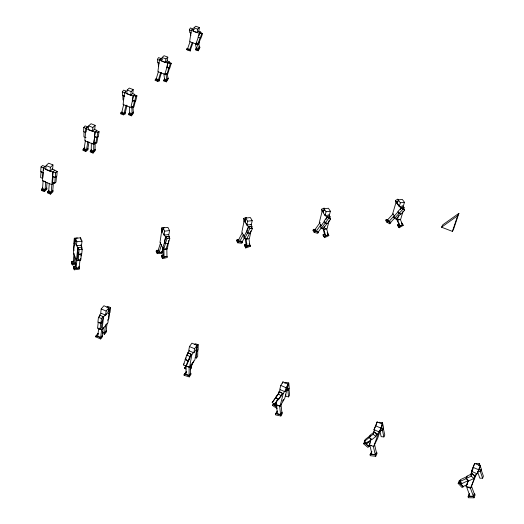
<?xml version="1.0" encoding="UTF-8"?>
<svg xmlns="http://www.w3.org/2000/svg" width="524" height="524" viewBox="0 0 524 524"><rect width="100%" height="100%" fill="white"/><g stroke="black" fill="none" stroke-linecap="round" stroke-linejoin="round"><path stroke-width="0.79" d="M189.223 376.913L189.23 375.649L190.919 373.239L190.913 374.503L189.223 376.913L184.121 375.308L184.121 374.464L186.334 371.798L184.121 374.464M189.092 375.394L189.138 366.911L186.059 365.942L186.033 374.431L189.092 375.394L190.546 373.33L190.598 364.848M196.5 358.023L196.559 351.597L197.764 349.914L197.692 356.327L196.5 358.023L195.223 357.623M196.729 348.892L196.697 351.846L198.138 349.822L198.196 344.654L195.111 343.705L194.384 344.72M86.146 131.963L86.198 128.459L87.6 126.86L85.13 125.898L83.729 127.489L83.676 131.694L85.523 132.421M83.997 131.642L83.938 136.862L85.982 137.668M91.484 149.451L90.449 150.657L90.2 151.953L93.056 153.087L95.342 150.388L95.368 149.366L93.305 151.79L93.056 153.087M93.672 151.036L93.809 144.166L95.191 142.554L95.047 149.419L93.672 151.036L91.228 150.067L91.346 143.196L93.809 144.166M45.143 166.553L42.568 165.518L41.029 166.946L40.695 171.682L43.263 172.724M42.837 187.933L41.697 189.02L41.363 190.422L44.337 191.633L46.859 189.21L46.95 188.051L44.678 190.232L44.337 191.633M45.398 166.318L43.354 168.224L42.437 180.806L51.843 184.625L53.854 182.686M42.798 177.669L43.178 172.52L41.036 171.649L40.61 177.538L42.745 178.402M43.44 170.352L43.61 167.981L41.029 166.946M43.119 180.734L42.549 188.502L45.097 189.537L46.61 188.083L47.022 182.66M46.099 165.564L45.798 169.534L50.108 171.276L52.649 168.879L52.963 164.916L48.653 163.18L46.099 165.564L50.415 167.307L52.963 164.916M45.097 189.537L45.68 181.776L43.754 180.996M49.001 190.441L47.867 191.535L47.527 192.937L50.507 194.149L53.016 191.719L53.107 190.559L50.848 192.747L50.507 194.149M50.108 171.276L50.415 167.307M49.308 183.249L48.712 191.011L51.267 192.053L52.773 190.592L53.389 182.843M51.267 192.053L52.832 172.049L54.863 170.13L51.948 168.957M54.732 183.262L55.21 177.381L56.468 176.175L55.989 182.051L54.732 183.262L52.59 182.391L53.055 176.509L55.21 177.381M55.675 172.855L53.088 171.807L52.714 176.542L55.295 177.59L55.675 172.855L57.195 171.407L54.607 170.366M57.195 171.407L56.808 176.143L55.295 177.59M73.465 261.122L71.402 261.771L72.286 264.908L75.908 264.443M77.375 237.883L74.31 238.25L73.845 243.084L74.683 245.075M72.286 264.908L71.402 261.771M76 240.136L74.637 240.3L73.399 253.138L76.471 260.52L80.558 260.009L80.722 258.398M87.816 126.801L85.975 128.518L84.79 140.76L93.796 144.316L95.158 143.006M75.417 238.387L75.024 242.442L76.432 245.789L81.58 245.167L81.993 241.112L80.565 237.772L75.417 238.387L76.832 241.734L76.432 245.789M74.048 253.406L73.281 261.325L74.113 263.33L75.633 263.14M75.476 265.989L73.399 266.644L74.297 269.801L79.386 269.139L79.504 267.961L78.764 266.185M74.113 263.33L74.808 256.203M74.297 269.801L73.399 266.644M88.707 125.878L88.327 129.736L92.453 131.354L94.746 129.199L95.139 125.341L91.012 123.73L88.707 125.878L92.84 127.496L95.139 125.341M76.072 258.267L75.292 266.192L76.124 268.216L79.176 267.823L79.975 259.904M76.471 260.52L77.742 247.669L76.497 244.721M76.124 268.216L76.91 260.29M78.626 254.474L79.111 249.627L78.253 247.603L77.775 252.45L78.626 254.474L81.711 254.094L82.209 249.247L81.344 247.223M78.214 260.29L78.816 254.278L78.102 252.588L77.506 258.601L78.214 260.29L80.775 259.969L81.384 253.957L78.816 254.278M80.401 239.396L80.565 237.772M92.453 131.354L92.84 127.496M80.965 255.994L81.213 253.583M81.698 248.769L81.862 247.164L80.925 244.957M93.796 144.316L95.047 132.081L96.875 130.352L93.855 129.166M100.647 338.969L100.791 337.777L102.665 335.491L102.521 336.69L100.647 338.969L95.768 336.866L95.859 336.067L98.283 333.598L95.859 336.067M100.104 315.337L98.466 317.275L97.89 322.201L100.863 323.472L102.488 321.52L103.084 316.607L101.446 318.553L100.863 323.472M99.429 316.653L99.612 315.121L101.099 313.359M97.654 334.587L97.746 333.788M101.198 308.944L100.706 313.064L105.658 315.179L108.35 311.957L108.861 307.85L103.909 305.741L101.198 308.944L106.156 311.06L108.861 307.85M127.194 90.023L126.749 93.776L130.705 95.296L132.782 93.338L133.234 89.591L129.284 88.084L127.194 90.023L131.157 91.543L133.234 89.591M100.752 323.203L98.276 322.142L97.556 328.247L100.019 329.308L100.752 323.203L101.656 322.116M102.108 321.579L101.374 327.677L100.019 329.308M100.909 329.157L98.702 328.207L97.752 336.238L100.68 337.508L101.649 329.478M98.073 328.162L102.003 329.851L103.575 316.817L106.051 313.869M130.705 95.296L131.157 91.543M103.261 327.526L102.291 335.55L100.68 337.508M105.658 315.179L106.156 311.06M131.917 106.287L131.983 113.852L129.644 112.948L129.363 106.975M132.5 101.532L133.181 95.977L134.832 94.412L132.664 93.58M102.37 331.849L104.558 332.792L105.54 324.775M104.525 334.253L104.669 333.061L106.529 330.801L106.379 331.993L104.525 334.253L102.435 333.356M107.04 323.649L106.149 330.854L104.558 332.792M108.193 309.18L109.509 309.736L107.898 322.732L102.003 329.851M106.863 307.319L107.669 306.363L110.616 307.614L110.007 312.514L108.809 313.948M162.479 59.225L160.966 58.662L159.44 60.077L157.881 71.65L166.18 74.775L167.68 73.334M162.132 57.489L161.634 61.131L165.433 62.553L167.32 60.777L167.824 57.136L164.032 55.714L162.132 57.489L165.938 58.904L167.824 57.136M165.433 62.553L165.938 58.904M167.254 67.059L167.798 63.201L169.304 61.78L167.032 60.928M169.088 63.319L169.304 61.78M194.181 29.613L192.721 29.075L191.332 30.372L189.636 41.625L197.613 44.566L198.989 43.25L199.487 40.04M163.429 229.669L161.883 229.853L159.99 242.409L163.514 249.516L167.372 249.031L168.728 240.392M163.03 227.947L162.433 231.909L164.051 235.132L168.905 234.542L169.527 230.58L167.89 227.364L163.03 227.947L164.66 231.163L164.051 235.132M193.985 27.818L193.448 31.361L197.096 32.704L198.825 31.073L199.369 27.536L195.721 26.2L193.985 27.818L197.646 29.154L199.369 27.536M163.514 249.516L163.757 247.944M164.484 243.228L165.453 236.94L164.379 234.811M197.096 32.704L197.646 29.154M197.613 44.566L197.862 42.961M198.989 35.73L199.362 33.313L200.738 32.01L198.557 31.211M200.489 33.621L200.738 32.01M169.095 238.034L169.337 236.462L168.263 234.339M84.823 147.853L83.329 148.96L82.903 150.336L85.753 151.469L87.96 149.818L88.17 148.613L86.178 150.093L85.753 151.469M85.451 140.537L84.089 148.633L86.532 149.602L87.855 148.613L88.982 142.004M86.532 149.602L87.901 141.506M95.296 131.701L94.451 136.626L96.92 137.596L98.243 136.626L99.095 131.707L96.619 130.738L95.296 131.701L97.778 132.67L99.095 131.707M95.761 143.563L96.829 137.439L97.922 136.626L96.861 142.744L95.761 143.563L93.711 142.751L94.765 136.626L96.829 137.439M96.92 137.596L97.778 132.67M187.238 355.842L187.795 352.803L189.583 350.314M189.459 346.547L188.719 350.635L193.841 352.816L196.271 349.41L197.031 345.336L191.908 343.161L189.459 346.547L194.594 348.735L193.841 352.816M185.444 365.726L189.511 367.475L191.895 354.558L193.232 352.685M245.769 219.805L244.308 219.982L241.826 232.27L244.57 237.064M245.782 218.082L244.996 221.966L246.797 225.071L251.389 224.514L252.195 220.63L250.367 217.539L245.782 218.082L247.59 221.187L246.797 225.071M247.485 230.658L248.278 226.813L246.293 223.394M250.996 230.973L249.398 238.656L245.749 239.121M251.638 227.901L251.952 226.361L250.76 224.318M122.23 111.953L121.103 112.49L120.618 113.8L123.356 114.861L125.229 113.957L125.531 112.739L123.841 113.551L123.356 114.861M123.749 104.178L121.771 112.339L124.116 113.25L125.236 112.706L127.044 105.298M198.196 50.782L199.795 46.931L199.926 47.553L198.196 50.782L195.675 49.846L196.651 47.16M124.116 113.25L126.101 105.082M133.45 95.453L132.238 100.412L134.609 101.322L135.723 100.798L136.941 95.846L134.563 94.936L133.45 95.453L135.827 96.357L136.941 95.846M132.985 107.381L134.504 101.204L135.434 100.765L133.915 106.935L132.985 107.381L131.013 106.621L132.526 100.444L134.504 101.204M134.609 101.322L135.827 96.357M324.369 210.393L322.293 210.641L319.286 222.667L321.428 225.975M324.055 208.755L323.105 212.554L325.07 215.547L329.413 215.023L330.382 211.224L328.397 208.238L324.055 208.755L326.033 211.748L325.07 215.547M286.798 387.655L287.977 385.671L284.709 398.43L279.999 406.382L275.801 404.574L276.744 400.814M278.441 394.041L279.01 391.782L280.196 389.81M280.772 385.448L279.757 389.489L285.049 391.749L287.198 388.146L288.233 384.112L282.934 381.858L280.772 385.448L286.084 387.714L285.049 391.749M282.593 383.208L282.934 381.858M329.137 220.565L327.022 228.844L323.563 229.283L324.33 226.27M326.046 219.491L326.622 217.231L324.887 214.591M279.999 406.382L283.255 393.596L284.827 390.956M329.714 218.312L330.1 216.805L328.797 214.833M166.377 81.882L166.481 80.82L168.197 78.03L168.283 78.783L166.377 81.882L163.757 80.892L164.713 78.436M398.207 199.919L397.113 203.639L399.223 206.535L403.342 206.03L404.456 202.31L402.327 199.428L398.207 199.919L400.329 202.808L399.223 206.535M398.633 215.528L397.31 219.956L400.591 219.543L403.028 211.434M400.395 209.626L400.834 208.152L395.358 200.587L397.788 199.159L398.633 200.306M403.69 209.227L404.135 207.753L402.733 205.847M157.049 79.019L155.556 79.117L155.038 80.336L157.672 81.331L159.204 81.128L159.565 79.93L157.803 79.301M158.333 71.854L156.132 79.137L158.386 79.989L159.303 79.871L161.51 72.6M157.672 81.331L158.189 80.113L159.565 79.93M158.386 79.989L160.593 72.705M168.099 62.533L166.619 67.393L168.898 68.244L169.802 68.146L171.282 63.299L168.099 62.533L171.282 63.299M165.04 73.511L166.881 67.452L169.54 68.081L167.693 74.133L165.04 73.511L165.8 73.419M166.933 74.225L168.78 68.166M168.898 68.244L170.379 63.391M158.327 250.184L156.335 250.596L156.087 251.376L157.193 253.636L161.857 253.57L162.23 252.398L161.674 251.271M160.665 242.507L158.169 250.348L159.119 252.28L161.923 252.241L163.292 247.97M157.193 253.636L158.032 252.463L162.23 252.398M159.119 252.28L161.628 244.433M165.977 236.71L164.444 241.512L165.42 243.457L168.25 243.431L169.796 238.636L168.813 236.691L165.977 236.71L166.96 238.662L165.42 243.457M163.658 249.254L165.571 243.293L164.759 241.669L162.853 247.623L163.658 249.254L166.016 249.221L167.935 243.267M373.972 429.706L377.136 421.912L382.618 424.244L379.461 432.051L373.972 429.706L375.525 426.543M381.865 425.619L377.68 438.234L373.638 446.638L369.289 444.771L370.992 439.564M375.832 425.907L377.136 421.912M373.638 446.638L379.166 431.213M379.461 432.051L382.618 424.244M131.485 115.837L131.655 114.658L133.541 112.031L133.581 112.922L131.485 115.837L128.753 114.782L128.924 113.597L129.867 112.287M452.409 231.392L457.662 215.737L458.893 213.34L442.787 224.796L441.522 227.2L452.409 231.392L453.64 228.968L458.893 213.34M190.317 50.926L189.131 50.494L189.4 49.728L189.655 49.387L190.729 49.78L190.317 50.926L186.59 49.557L187.12 48.45L189.773 49.433L192.236 42.536M187.605 48.627L190.061 41.737M190.487 49.695L192.943 42.811M199.703 32.514L198.046 37.152L200.24 37.957L201.897 33.32L199.703 32.514L202.592 33.615L200.941 38.245L200.116 37.918L198.046 43.708L198.635 43.937L200.699 38.154M196.808 43.263L196.218 43.034L198.288 37.243M482.65 478.183L483.39 476.178L480.986 469.327L480.246 471.325L482.65 478.183L479.833 478.189L477.691 472.104M469.419 487.15L466.727 487.15L469.982 496.221L473.349 496.235L474.253 493.791L471.279 485.473M474.037 497.8L473.552 496.444L474.606 493.588L475.091 494.944L474.037 497.8L468.436 497.767L468.109 496.863L469.176 494.014M477.744 471.541L480.449 471.528L481.34 469.124L479.414 463.616L476.028 463.648M468.109 496.863L469.576 493.569M477.226 473.781L480.37 465.803L474.692 463.393L471.548 471.358L477.226 473.781L478.484 470.414M473.748 478.576L474.665 476.126L472.288 473.644L467.041 476.093L466.105 478.53L468.489 481.012L473.748 478.576L471.364 476.08L472.288 473.644M478.74 465.41L479.414 463.616M468.325 480.475L466.078 486.383L470.585 488.322L473.919 479.434M470.585 488.322L476.585 473.637M471.2 473.912L472.045 471.698M459.869 481.569L466.386 478.536L467.159 476.499L460.648 479.539L459.869 481.569L461.841 483.626M467.5 484.49L463.203 486.469L460.865 484.038L461.33 482.84M458.998 483.017L459.817 483.226L463.321 486.875L462.037 487.464L458.146 483.41L458.998 483.017L460.085 480.22L460.897 480.423M459.817 483.226L460.36 481.825M185.142 359.379L186.872 354.918L188.352 352.862L191.332 354.499L189.59 358.96L188.123 361.023L185.142 359.379L186.249 357.833M183.367 364.881L185.509 359.346L187.992 360.715L185.837 366.243L183.367 364.881L184.186 363.735M458.146 483.41L459.234 480.613L460.085 480.22M185.948 369.001L184.553 368.234L187.061 364.521L189.223 358.992L187.992 360.715M188.123 361.023L189.858 356.562L191.332 354.499M190.585 367.357L192.308 363.001M193.749 360.957L190.448 368.516M473.074 467.336L474.692 463.393M471.548 471.358L473.165 467.408L478.864 469.838M470.349 475.32L473.054 468.725M466.078 486.383L468.489 480.515M475.137 476.499L476.349 473.572M478.733 469.746L480.37 465.803M371.883 445.544L369.911 445.348L371.974 454.354L375.263 454.688L376.363 452.376L374.313 443.37M375.747 456.26L375.446 454.911L376.73 452.212L377.031 453.555L375.747 456.26L370.285 455.697L370.075 454.799L371.811 451.714L370.075 454.799M383.882 436.918L384.786 435.025L383.28 428.219L382.369 430.112L383.882 436.918L381.138 436.656L379.789 430.61M379.913 430.08L382.553 430.328L383.647 428.056L382.435 422.58L379.127 422.285M381.61 424.276L382.435 422.58M375.846 436.505L376.966 434.2L374.274 431.94L370.173 435.156L369.047 437.455L371.732 439.715L375.846 436.505L373.154 434.245L374.274 431.94M369.289 444.771L370.304 442.675M367.317 441.804L366.204 444.077L368.837 446.291L369.394 445.151M364.874 441.11L363.571 443.756L367.966 447.444L369.61 445.334M374.784 429.339L373.422 432.13L377.817 434.01M363.571 443.756L365.012 443.35L365.66 442.02M369.368 437.455L370.304 435.536L365.221 439.518L364.278 441.437L366.505 443.311L371.608 439.335L369.368 437.455L364.278 441.437M364.239 443.239L364.887 441.915M238.964 239.71L237.47 239.534L236.462 240.621L237.693 242.802L241.846 243.28L242.442 242.147L241.819 241.06M242.212 232.892L238.597 239.809L239.651 241.675L242.147 241.97L244.322 237.817M237.693 242.802L238.702 241.708L242.442 242.147M239.651 241.675L243.28 234.752M248.861 226.427L246.424 231.077L247.505 232.957L250.027 233.265L252.47 228.621L251.376 226.741L248.861 226.427L249.948 228.307L252.47 228.621M248.324 232.911L249.725 233.082L246.686 238.859L244.59 238.61L249.948 228.307M197.594 44.815L195.419 44.016L196.323 48.169L198.491 48.968L197.594 44.815L198.295 43.518M195.675 49.846L196.369 48.555M198.491 48.968L199.526 47.022L198.793 43.564M401.364 222.51L403.205 225.386L399.17 227.75L397.467 225.156L398.954 223.931M189.315 29.901L190.369 27.955L192.55 28.755L191.502 30.7L189.315 29.901L189.885 32.462L191.339 32.992M399.17 227.75L399.203 226.676L402.838 224.547M280.871 415.991L282.364 413.436L282.22 412.119L280.726 414.674L280.871 415.991L275.572 414.897L275.473 414.019L277.458 411.144L275.473 414.019M278.807 405.458L276.41 404.973L277.386 413.783L280.569 414.438L281.846 412.25L280.982 404.24M288.554 396.891L289.608 395.103L288.927 388.441L287.866 390.229L288.554 396.891L285.901 396.36L285.665 394.14M282.547 401.024L283.51 399.406M286.425 390.144L288.03 390.459L289.3 388.317L288.75 382.952L285.547 382.33L284.905 383.398M275.801 404.574L276.587 403.251M287.794 384.557L288.75 382.952M281.277 395.862L282.58 393.681L279.685 391.703L275.46 397.775L278.349 399.746L281.277 395.862L278.375 393.884L279.685 391.703M286.084 387.714L288.233 384.112M277.17 408.628L272.454 405.399L272.925 404.77L273.633 404.777L274.386 403.526M278.375 393.884L272.192 402.576L274.589 404.214L278.395 398.784M277.189 406.958L274.923 405.406L276.207 403.251M278.349 399.746L279.325 398.109M276.901 395.941L272.192 402.576M272.454 405.399L273.679 403.519M163.757 80.892L164.903 79.032M166.77 79.975L166.16 74.912L163.901 74.061L164.516 79.124L166.77 79.975L167.916 78.115L167.398 73.773M157.351 59.448L158.517 57.594L160.783 58.439L159.624 60.299L157.351 59.448L157.75 62.559L159.257 63.129M327.205 232.597L328.836 235.649L324.526 237.66L322.994 234.916L324.625 233.796M324.526 237.66L324.697 236.514L328.574 234.706M190.271 369.243L191.535 367.455L190.264 369.734M189.511 367.475L194.83 359.949L197.24 347.065L196.349 348.316M184.121 375.308L185.823 372.898M184.553 368.234L185.823 366.453M186.308 366.23L185.463 367.422L184.834 367.514M194.594 348.735L197.031 345.336M196.749 346.672L198.196 344.654M131.983 113.852L133.24 112.103L133.011 106.876M315.874 229.82L313.955 229.276L312.821 230.259L314.164 232.361L317.721 233.363L318.5 232.283L315.297 231.379L314.164 232.361M320.138 222.445L314.944 229.676L316.09 231.477L318.225 232.086L321.539 227.488M316.09 231.477L320.826 224.901M327.284 216.7L324.114 221.115L325.293 222.929L327.448 223.552L330.631 219.143L329.439 217.336L327.284 216.7L328.476 218.508L330.631 219.143M325.974 223.001L327.166 223.348L323.21 228.837L321.415 228.326L328.476 218.508M124.679 92.741L125.957 90.999L123.592 90.095L122.308 91.838L122.505 95.499L124.273 96.174M274.589 404.214L278.218 399.399L276.41 398.168M279.652 397.559L282.58 393.681M274.923 405.406L276.358 403.506M249.234 243.667L250.321 246.346L245.743 247.95L244.4 245.062L246.863 243.837M245.743 247.95L246.051 246.745L250.171 245.304M107.544 320.243L108.874 318.644L109.627 312.566L108.743 313.634M95.768 336.866L96.711 335.727M109.018 309.527L110.616 307.614M108.023 311.505L109.509 309.736M388.703 220.525L386.719 219.412L385.507 220.27L386.948 222.3L389.849 223.787L390.773 222.779L390.053 221.763M393.183 213.766L387.544 219.929L388.782 221.672L390.524 222.562L394.624 218.082M386.948 222.3L388.16 221.442L390.773 222.779M401.613 207.491L397.86 211.591L399.131 213.34L400.88 214.257L404.633 210.163L403.356 208.414L401.613 207.491L402.891 209.24L404.633 210.163M388.782 221.672L394.428 215.502M393.439 216.916L398.109 211.807L399.17 213.268L400.631 214.034L395.947 219.137L394.487 218.384L393.439 216.916L394.408 217.421M394.487 218.384L402.891 209.24M162.466 258.646L162.925 257.415L167.28 256.38L167.3 257.5L162.466 258.646L161.333 255.627L163.259 254.795M132.821 106.817L131.721 107.879L123.088 104.551L124.483 92.65L126.153 91.091M72.364 264.122L75.954 263.271M74.375 269.009L74.925 268.55L79.504 267.961M369.047 437.455L373.154 434.245M375.793 435.116L376.966 434.2M366.204 444.077L370.468 440.75M368.837 446.291L370.062 445.341M441.522 227.2L457.662 215.737M400.369 219.595L402.53 224.521L400.107 225.942L397.631 220.316L399.452 219.248M322.922 228.412L324.507 234.051L325.673 235.859L328.26 234.654L326.694 229.014M325.849 228.608L323.898 229.519L325.673 235.859M466.105 478.53L471.364 476.08M322.195 211.585L321.546 209.253L324.153 208.048M324.022 210.432L322.719 211.034L321.546 209.253M460.865 484.038L468.731 480.39M245.14 238.112L246.038 244.315L247.105 246.188L249.856 245.225L248.979 239.029M247.485 238.734L246.103 239.213L247.105 246.188M244.184 221.947L243.673 218.39L246.437 217.44M164.058 256.963L166.96 256.275L166.822 248.769L163.907 249.457L162.938 247.505L163.095 255.011L164.058 256.963L163.907 249.457M161.49 232.623L161.392 228.038L164.313 227.37M77.742 247.669L81.862 247.164M165.453 236.94L169.337 236.462M248.278 226.813L251.952 226.361M326.622 217.231L330.1 216.805M400.834 208.152L404.135 207.753M79.111 249.627L82.209 249.247M76.832 241.734L81.993 241.112M164.66 231.163L169.527 230.58M247.59 221.187L252.195 220.63M326.033 211.748L330.382 211.224M400.329 202.808L404.456 202.31M398.161 201.557L396.19 201.792L392.718 213.569L394.559 216.124M166.96 238.662L169.796 238.636M468.508 496.418L473.552 496.444M380.306 429.916L382.369 430.112M370.52 454.406L375.446 454.911M286.536 389.961L287.866 390.229M275.952 413.691L280.726 414.674M184.631 374.202L189.23 375.649M186.59 49.557L187.788 49.99M191.332 30.372L199.362 33.313M196.218 43.034L198.635 43.937M195.714 48.909L198.236 49.839M195.583 49.439L198.111 50.37M186.865 48.791L189.4 49.728M159.44 60.077L167.798 63.201M163.855 79.825L166.481 80.82M163.691 80.388L166.318 81.377M155.556 79.117L158.189 80.113M155.281 79.537L157.914 80.532M122.308 91.838L133.181 95.977M123.461 95.676L124.771 96.18M128.924 113.597L131.655 114.658M128.727 114.186L131.458 115.247M121.103 112.49L123.841 113.551M120.815 112.988L123.553 114.049M83.729 127.489L86.198 128.459M85.975 128.518L95.047 132.081M90.449 150.657L93.305 151.79M90.213 151.272L93.069 152.399M83.329 148.96L86.178 150.093M83.034 149.53L85.89 150.663M43.354 168.224L52.832 172.049M41.697 189.02L44.678 190.232M47.867 191.535L50.848 192.747M41.416 189.649L44.396 190.86M47.586 192.164L50.566 193.382M201.897 33.32L202.592 33.615M375.282 425.711L380.784 428.056M99.612 315.121L103.575 316.817M187.795 352.803L191.895 354.558M279.01 391.782L283.255 393.596M473.152 474.744L475.759 475.858M98.466 317.275L101.446 318.553M102.481 332.118L104.669 333.061M96.396 335.877L100.791 337.777M186.872 354.918L189.858 356.562M275.139 402.268L276.351 403.1M273.633 404.777L276.672 406.853M365.012 443.35L368.968 446.664M466.386 478.536L468.364 480.6M401.692 223.355L403.205 225.386M395.934 218.043L397.631 220.316M400.107 225.942L398.856 224.193L396.373 218.567M397.742 224.639L399.203 226.676M397.467 225.156L398.921 227.193M386.719 219.412L388.16 221.442M389.129 222.772L389.849 223.787M386.123 219.595L387.564 221.632M322.293 210.641L323.59 212.62M325.378 222.824L324.389 221.318L320.433 226.807L321.415 228.326M327.808 234.071L328.836 235.649M322.712 227.96L323.563 229.283M323.334 234.398L324.697 236.514M322.994 234.916L324.349 237.031M313.955 229.276L315.297 231.379M313.339 229.538L314.682 231.641M243.673 218.39L244.754 220.237M244.308 219.982L245.494 222.032M247.629 232.826L246.719 231.261L243.693 237.038L244.59 238.61M249.064 244.158L250.321 246.346M244.806 244.557L246.051 246.745M244.4 245.062L245.645 247.256M237.47 239.534L238.702 241.708M236.855 239.861L238.086 242.042M161.392 228.038L162.355 229.957M161.883 229.853L162.597 231.267M161.811 255.136L162.925 257.415M161.333 255.627L162.453 257.9M156.925 250.203L158.032 252.463M156.335 250.596L157.442 252.856M395.358 200.587L396.557 203.345M74.31 238.25L75.148 240.241M74.637 240.3L75.253 241.774M74.631 244.328L74.166 243.221L73.589 249.221L74.054 250.328M71.945 261.312L72.908 263.664M73.95 266.185L74.925 268.55M470.369 487.909L473.349 496.235M479.244 468.076L480.449 471.528M373.376 446.428L375.263 454.688M190.153 32.364L190.86 35.54M381.688 426.412L382.553 430.328M158.032 62.48L158.523 66.338M279.606 405.622L280.569 414.438M287.473 385.088L288.03 390.459M122.806 95.427L123.048 99.966"/></g></svg>
